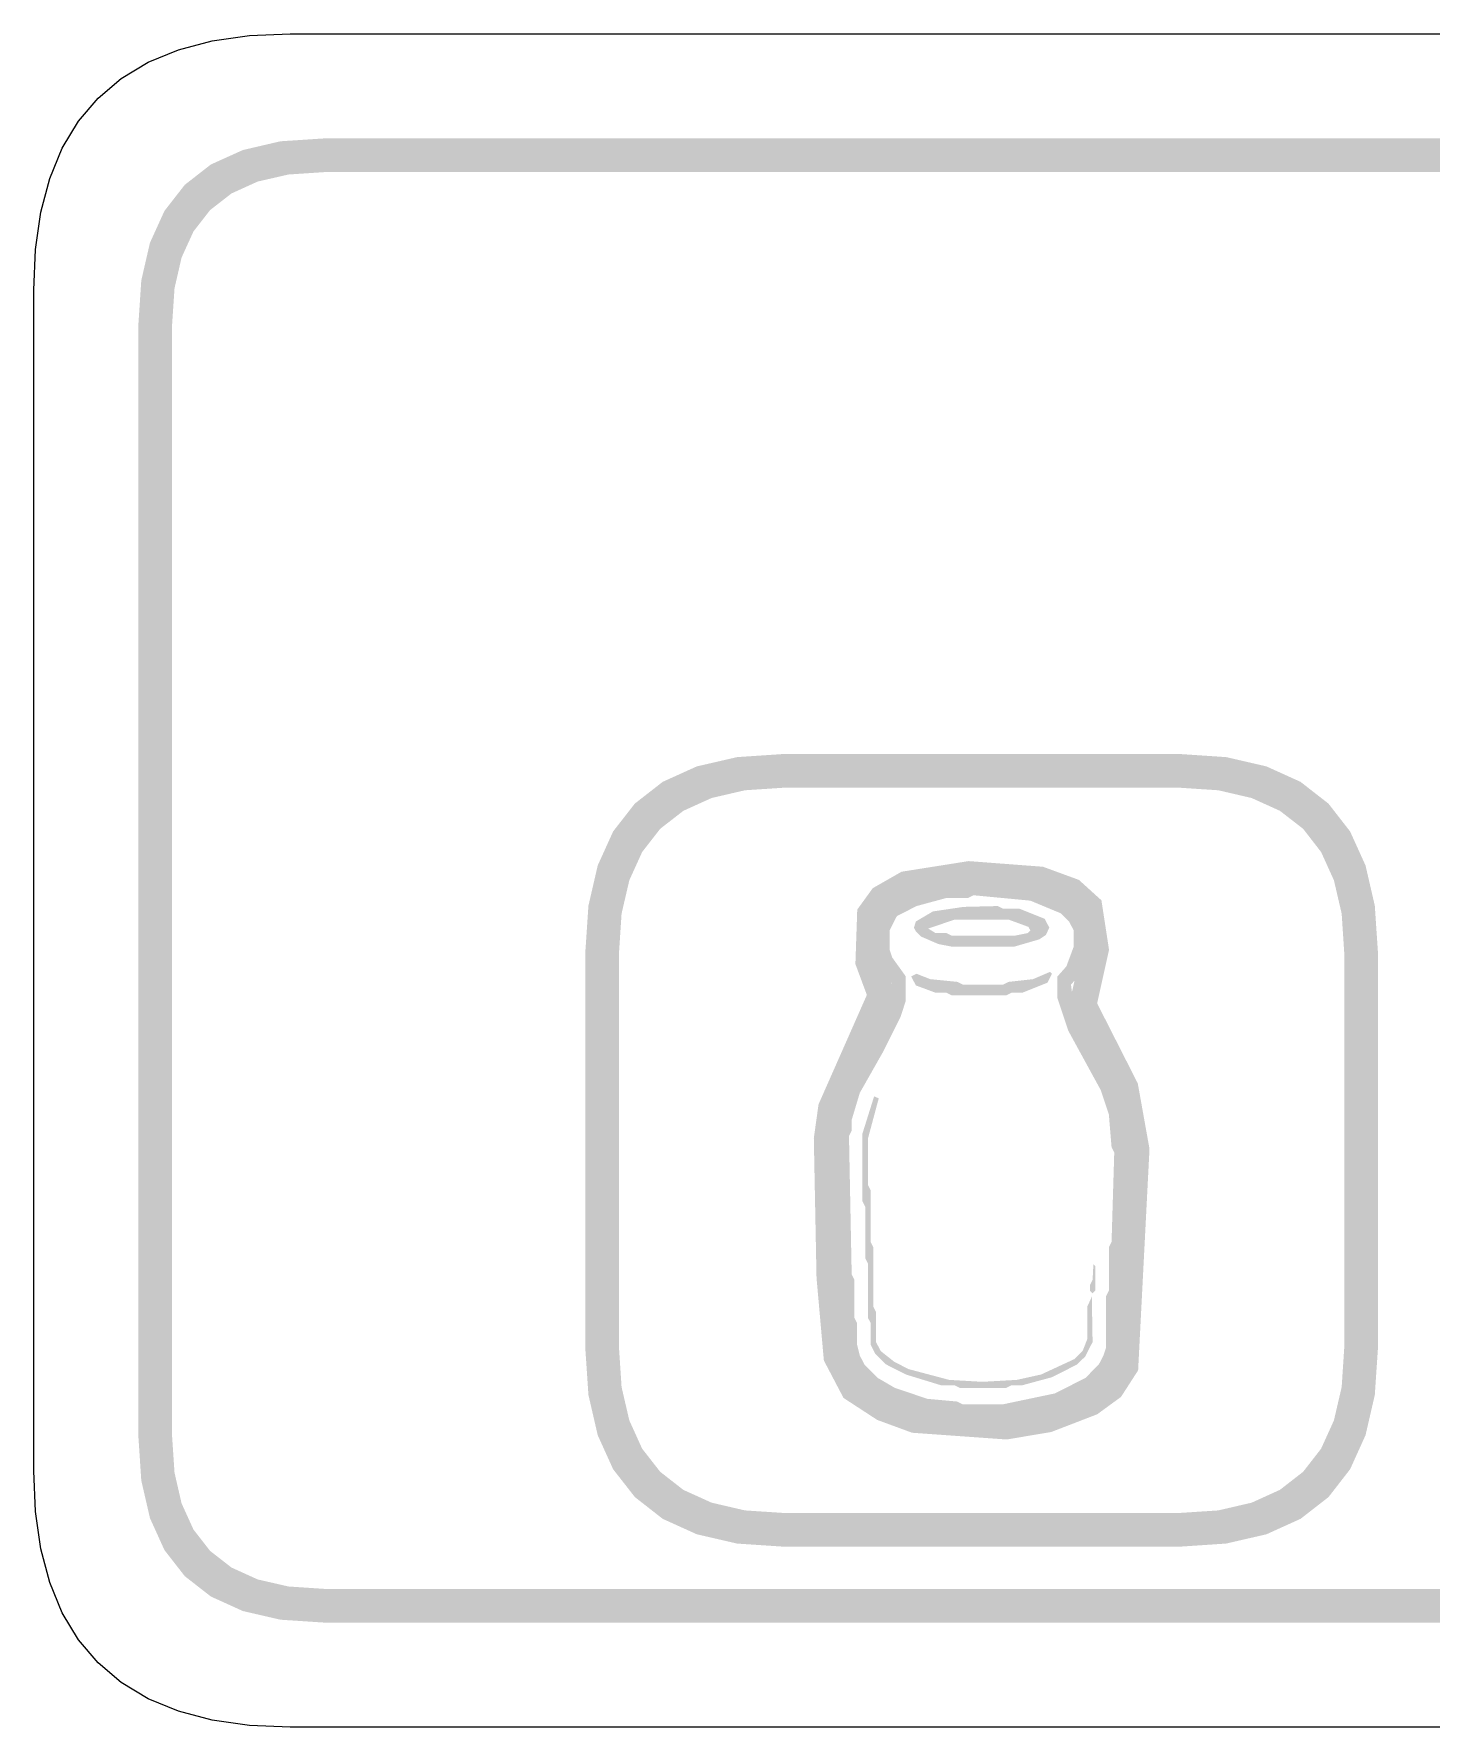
# Model space of a CAD drawing. Header units: millimetres. Extents: x 6 to 297, y 55 to 451.
# Drawn here: x 139.96 to 156.53, y 316.16 to 336.24 of the extents above; entities that cross this region are included whole.
import ezdxf

# ---------------------------------------------------------------- set-up
doc = ezdxf.new("R2010")
doc.units = ezdxf.units.MM
doc.layers.add('CUT', color=1, linetype='Continuous')
doc.layers.add('RASTER', color=7, linetype='Continuous')

msp = doc.modelspace()

# ---------------------------------------------------------------- hatches: boundary and pattern name
at = {"layer": 'RASTER'}
h = msp.add_hatch(color=7, dxfattribs=at)
h.paths.add_polyline_path([(141.2, 332.8), (141.234, 333.316), (141.337, 333.763), (141.509, 334.141), (141.75, 334.45), (142.059, 334.691), (142.438, 334.862), (142.884, 334.966), (143.4, 335), (200.6, 335), (201.116, 334.966), (201.563, 334.862), (201.941, 334.691), (202.25, 334.45), (202.491, 334.141), (202.663, 333.763), (202.766, 333.316), (202.8, 332.8), (202.8, 319.6), (202.766, 319.084), (202.663, 318.638), (202.491, 318.259), (202.25, 317.95), (201.941, 317.709), (201.563, 317.537), (201.116, 317.434), (200.6, 317.4), (143.4, 317.4), (142.884, 317.434), (142.438, 317.537), (142.059, 317.709), (141.75, 317.95), (141.509, 318.259), (141.337, 318.638), (141.234, 319.084), (141.2, 319.6)])
h.paths.add_polyline_path([(141.6, 332.8), (141.6, 319.6), (141.628, 319.178), (141.712, 318.813), (141.853, 318.503), (142.05, 318.25), (142.303, 318.053), (142.613, 317.912), (142.978, 317.828), (143.4, 317.8), (200.6, 317.8), (201.022, 317.828), (201.388, 317.912), (201.697, 318.053), (201.95, 318.25), (202.147, 318.503), (202.288, 318.813), (202.372, 319.178), (202.4, 319.6), (202.4, 332.8), (202.372, 333.222), (202.288, 333.588), (202.147, 333.897), (201.95, 334.15), (201.697, 334.347), (201.388, 334.488), (201.022, 334.572), (200.6, 334.6), (143.4, 334.6), (142.978, 334.572), (142.613, 334.488), (142.303, 334.347), (142.05, 334.15), (141.853, 333.897), (141.712, 333.588), (141.628, 333.222), (141.6, 332.8)], flags=0)
h = msp.add_hatch(color=7, dxfattribs=at)
h.paths.add_polyline_path([(146.5, 325.35), (146.537, 325.901), (146.647, 326.378), (146.83, 326.782), (147.087, 327.112), (147.418, 327.37), (147.822, 327.553), (148.299, 327.663), (148.85, 327.7), (153.55, 327.7), (154.101, 327.663), (154.578, 327.553), (154.982, 327.37), (155.313, 327.112), (155.57, 326.782), (155.753, 326.378), (155.863, 325.901), (155.9, 325.35), (155.9, 320.65), (155.863, 320.099), (155.753, 319.622), (155.57, 319.218), (155.313, 318.887), (154.982, 318.63), (154.578, 318.447), (154.101, 318.337), (153.55, 318.3), (148.85, 318.3), (148.299, 318.337), (147.822, 318.447), (147.418, 318.63), (147.088, 318.888), (146.83, 319.218), (146.647, 319.622), (146.537, 320.099), (146.5, 320.65)])
h.paths.add_polyline_path([(146.9, 325.35), (146.9, 320.65), (146.93, 320.193), (147.022, 319.797), (147.174, 319.462), (147.388, 319.188), (147.662, 318.974), (147.997, 318.822), (148.393, 318.73), (148.85, 318.7), (153.55, 318.7), (154.007, 318.73), (154.403, 318.822), (154.738, 318.974), (155.013, 319.188), (155.226, 319.462), (155.378, 319.797), (155.47, 320.193), (155.5, 320.65), (155.5, 325.35), (155.47, 325.807), (155.378, 326.203), (155.226, 326.538), (155.013, 326.813), (154.738, 327.026), (154.403, 327.178), (154.007, 327.27), (153.55, 327.3), (148.85, 327.3), (148.393, 327.27), (147.997, 327.178), (147.662, 327.026), (147.388, 326.813), (147.174, 326.538), (147.022, 326.203), (146.93, 325.807), (146.9, 325.35)], flags=0)
h = msp.add_hatch(color=7, dxfattribs=at)
h.paths.add_polyline_path([(151.046, 326.43), (151.928, 326.363), (152.354, 326.207), (152.621, 325.965), (152.711, 325.378), (152.57, 324.743), (153.052, 323.794), (153.191, 323.017), (153.056, 320.391), (152.853, 320.076), (152.571, 319.87), (152.026, 319.66), (151.497, 319.571), (150.376, 319.651), (149.962, 319.803), (149.562, 320.064), (149.329, 320.508), (149.242, 321.489), (149.21, 323.145), (149.266, 323.546), (149.839, 324.843), (149.703, 325.209), (149.725, 325.855), (149.909, 326.109), (150.25, 326.304)])
h.paths.add_polyline_path([(151.059, 326.108), (150.358, 325.997), (150.128, 325.865), (150.042, 325.746), (150.025, 325.262), (150.185, 324.832), (149.576, 323.457), (149.53, 323.126), (149.562, 321.507), (149.642, 320.6), (149.807, 320.286), (150.107, 320.091), (150.444, 319.967), (151.481, 319.893), (151.941, 319.971), (152.417, 320.153), (152.616, 320.3), (152.741, 320.492), (152.869, 322.997), (152.745, 323.691), (152.232, 324.701), (152.386, 325.389), (152.322, 325.804), (152.185, 325.928), (151.859, 326.047), (151.059, 326.108)], flags=0)
h = msp.add_hatch(color=7, dxfattribs=at)
h.paths.add_polyline_path([(150.856, 326.176), (151.521, 326.186), (151.585, 326.154), (151.714, 326.154), (152.067, 326.058), (152.301, 325.939), (152.366, 325.874), (152.452, 325.704), (152.484, 325.48), (152.452, 325.415), (152.452, 325.255), (152.366, 325.085), (152.26, 324.966), (152.292, 324.709), (152.475, 324.314), (152.838, 323.649), (152.934, 323.2), (152.934, 322.172), (152.902, 322.108), (152.902, 321.434), (152.87, 321.37), (152.87, 320.695), (152.838, 320.535), (152.751, 320.365), (152.526, 320.14), (152.067, 319.925), (151.65, 319.828), (151.425, 319.828), (151.361, 319.796), (151.039, 319.796), (150.975, 319.828), (150.558, 319.86), (150.237, 319.957), (149.874, 320.14), (149.681, 320.332), (149.595, 320.503), (149.53, 320.759), (149.498, 321.723), (149.466, 321.787), (149.466, 323.296), (149.595, 323.746), (150.076, 324.645), (150.14, 324.869), (150.131, 324.988), (150.034, 325.085), (149.948, 325.255), (149.916, 325.608), (150.034, 325.874), (150.163, 325.971), (150.526, 326.122)])
h.paths.add_polyline_path([(151.104, 326.025), (151.039, 325.993), (150.783, 325.993), (150.429, 325.897), (150.195, 325.778), (150.108, 325.608), (150.108, 325.383), (150.14, 325.287), (150.301, 325.062), (150.301, 324.773), (150.237, 324.58), (150.034, 324.173), (149.755, 323.681), (149.659, 323.36), (149.659, 323.232), (149.627, 323.168), (149.659, 321.53), (149.691, 321.466), (149.691, 321.016), (149.723, 320.952), (149.723, 320.695), (149.755, 320.567), (149.81, 320.461), (149.97, 320.3), (150.173, 320.182), (150.558, 320.053), (150.911, 320.021), (150.975, 319.989), (151.457, 319.989), (152.067, 320.117), (152.43, 320.3), (152.59, 320.461), (152.645, 320.567), (152.677, 320.663), (152.677, 321.273), (152.709, 321.337), (152.709, 321.851), (152.741, 321.915), (152.773, 322.975), (152.741, 323.039), (152.709, 323.425), (152.613, 323.714), (152.227, 324.42), (152.099, 324.805), (152.099, 325.062), (152.205, 325.181), (152.292, 325.415), (152.292, 325.608), (152.237, 325.714), (152.141, 325.81), (151.778, 325.961)], flags=0)
h.paths.add_polyline_path([(150.985, 325.887), (151.393, 325.897), (151.457, 325.865), (151.65, 325.865), (151.948, 325.746), (152.003, 325.64), (151.961, 325.553), (151.884, 325.502), (151.585, 325.415), (150.847, 325.415), (150.686, 325.447), (150.484, 325.534), (150.42, 325.598), (150.397, 325.64), (150.42, 325.714), (150.622, 325.833)], flags=0)
h.paths.add_polyline_path([(150.879, 325.736), (150.567, 325.63), (150.654, 325.576), (150.783, 325.576), (150.847, 325.544), (151.585, 325.544), (151.746, 325.576), (151.778, 325.608), (151.755, 325.65), (151.521, 325.736)], flags=0)
h.paths.add_polyline_path([(152.012, 325.117), (152.035, 325.094), (151.98, 324.988), (151.682, 324.869), (151.553, 324.869), (151.489, 324.837), (150.847, 324.837), (150.783, 324.869), (150.654, 324.869), (150.42, 324.956), (150.365, 325.062), (150.429, 325.094), (150.59, 325.03), (150.911, 324.998), (150.975, 324.966), (151.457, 324.966), (151.521, 324.998), (151.81, 325.03)], flags=0)
h.paths.add_polyline_path([(149.925, 323.64), (149.98, 323.617), (149.851, 323.136), (149.851, 322.59), (149.884, 322.525), (149.884, 321.915), (149.916, 321.851), (149.916, 321.145), (149.948, 321.081), (149.948, 320.727), (150.002, 320.621), (150.163, 320.493), (150.333, 320.406), (150.815, 320.278), (151.21, 320.255), (151.617, 320.278), (151.906, 320.342), (152.301, 320.525), (152.398, 320.621), (152.452, 320.759), (152.452, 321.145), (152.507, 321.264), (152.516, 320.727), (152.43, 320.557), (152.333, 320.461), (152.035, 320.31), (151.682, 320.214), (151.553, 320.214), (151.489, 320.182), (150.943, 320.182), (150.879, 320.214), (150.718, 320.214), (150.301, 320.342), (150.067, 320.461), (149.938, 320.589), (149.884, 320.695), (149.884, 320.952), (149.851, 321.016), (149.851, 321.659), (149.819, 321.723), (149.819, 322.333), (149.787, 322.397), (149.787, 323.2)], flags=0)
h.paths.add_polyline_path([(152.526, 321.649), (152.549, 321.626), (152.549, 321.337), (152.516, 321.305), (152.484, 321.337), (152.484, 321.402), (152.516, 321.466)], flags=0)

# ---------------------------------------------------------------- linework, layer by layer
at = {"layer": 'CUT'}
msp.add_lwpolyline([(201.001, 316.16), (142.999, 316.16), (142.517, 316.181), (142.075, 316.244), (141.675, 316.349), (141.315, 316.497), (140.997, 316.688), (140.722, 316.922), (140.488, 317.197), (140.297, 317.515), (140.149, 317.875), (140.044, 318.275), (139.981, 318.717), (139.96, 319.199), (139.96, 333.201), (139.981, 333.683), (140.044, 334.125), (140.149, 334.525), (140.297, 334.885), (140.488, 335.203), (140.722, 335.478), (140.997, 335.712), (141.315, 335.903), (141.675, 336.051), (142.075, 336.156), (142.517, 336.219), (142.999, 336.24), (201.001, 336.24)], dxfattribs=at)

doc.saveas('drawing.dxf')
